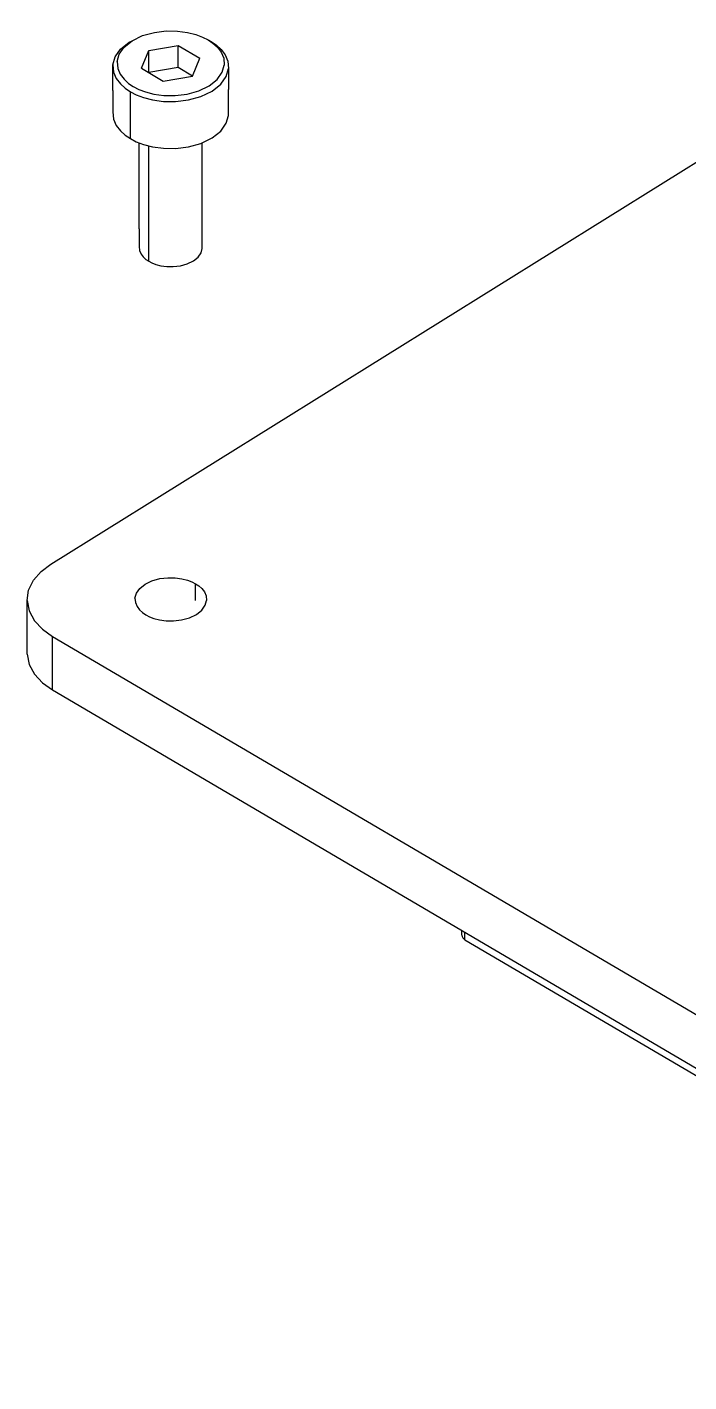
# Model space of a CAD drawing. Header units: millimetres. Extents: x -60 to 60, y 12 to 109.
# Drawn here: x -59.8 to -28.4, y 12.2 to 76.6 of the extents above; entities that cross this region are included whole.
import ezdxf

# ---------------------------------------------------------------- set-up
doc = ezdxf.new("R2010")
doc.units = ezdxf.units.MM
doc.layers.add('VISIBLE', color=7, linetype='Continuous')

msp = doc.modelspace()

# ---------------------------------------------------------------- linework, layer by layer
at = {"layer": 'VISIBLE'}
for p, q in [((-58.715, 51.078), (-2.978, 85.808)), ((-54.846, 75.966), (-54.353, 76.205)), ((-54.353, 76.205), (-53.795, 76.36)), ((-53.795, 76.36), (-53.227, 76.429)), ((-53.227, 76.429), (-52.693, 76.421)), ((-52.693, 76.421), (-52.222, 76.357)), ((-52.222, 76.357), (-51.824, 76.254)), ((-51.824, 76.254), (-51.499, 76.131)), ((-51.499, 76.131), (-51.24, 75.998)), ((-51.24, 75.998), (-51.013, 75.845)), ((-51.24, 75.998), (-51.101, 75.925)), ((-55.659, 75.193), (-55.401, 75.561)), ((-55.467, 75.318), (-55.227, 75.66)), ((-55.401, 75.561), (-54.99, 75.891)), ((-55.227, 75.66), (-54.846, 75.966)), ((-54.99, 75.891), (-54.846, 75.966)), ((-54.406, 74.652), (-54.052, 75.499)), ((-54.052, 75.499), (-52.664, 75.738)), ((-54.052, 74.464), (-54.052, 75.499)), ((-52.664, 74.703), (-52.664, 75.738)), ((-52.664, 75.738), (-51.628, 75.129)), ((-51.101, 75.925), (-50.856, 75.761)), ((-51.013, 75.845), (-50.799, 75.652)), ((-50.856, 75.761), (-50.625, 75.553)), ((-50.799, 75.652), (-50.618, 75.415)), ((-50.625, 75.553), (-50.43, 75.296)), ((-50.618, 75.415), (-50.498, 75.131)), ((-55.767, 73.593), (-55.763, 74.82)), ((-55.763, 74.82), (-55.659, 75.193)), ((-55.763, 74.82), (-55.733, 74.472)), ((-55.563, 74.973), (-55.467, 75.318)), ((-55.563, 74.973), (-55.536, 74.65)), ((-54.052, 74.464), (-52.664, 74.703)), ((-52.664, 74.703), (-51.975, 74.298)), ((-51.982, 74.282), (-51.628, 75.129)), ((-50.567, 74.463), (-50.471, 74.809)), ((-50.498, 75.131), (-50.471, 74.809)), ((-50.43, 75.296), (-50.301, 74.991)), ((-50.301, 74.991), (-50.271, 74.643)), ((-55.733, 74.472), (-55.604, 74.166)), ((-55.604, 74.166), (-55.409, 73.91)), ((-55.536, 74.65), (-55.416, 74.367)), ((-55.416, 74.367), (-55.235, 74.129)), ((-55.235, 74.129), (-55.021, 73.936)), ((-54.406, 74.652), (-53.37, 74.044)), ((-54.059, 74.449), (-54.052, 74.464)), ((-53.37, 74.044), (-51.982, 74.282)), ((-51.188, 73.815), (-50.807, 74.121)), ((-50.807, 74.121), (-50.567, 74.463)), ((-50.633, 73.901), (-50.375, 74.27)), ((-50.375, 74.27), (-50.271, 74.643)), ((-50.271, 74.643), (-50.267, 73.641)), ((-55.767, 73.593), (-55.763, 72.591)), ((-55.409, 73.91), (-55.178, 73.702)), ((-55.178, 73.702), (-54.933, 73.538)), ((-55.021, 73.936), (-54.794, 73.784)), ((-54.933, 71.309), (-54.933, 73.538)), ((-54.933, 73.538), (-54.654, 73.394)), ((-54.794, 73.784), (-54.535, 73.651)), ((-54.535, 73.651), (-54.21, 73.527)), ((-54.21, 73.527), (-53.812, 73.424)), ((-53.812, 73.424), (-53.341, 73.36)), ((-52.807, 73.353), (-52.239, 73.421)), ((-52.239, 73.421), (-51.681, 73.576)), ((-51.681, 73.576), (-51.188, 73.815)), ((-51.577, 73.314), (-51.044, 73.572)), ((-51.044, 73.572), (-50.633, 73.901)), ((-50.271, 72.414), (-50.267, 73.641)), ((-54.654, 73.394), (-54.304, 73.261)), ((-54.304, 73.261), (-53.875, 73.15)), ((-53.875, 73.15), (-53.366, 73.081)), ((-53.366, 73.081), (-52.791, 73.073)), ((-53.341, 73.36), (-52.807, 73.353)), ((-52.791, 73.073), (-52.178, 73.147)), ((-52.178, 73.147), (-51.577, 73.314)), ((-55.763, 72.591), (-55.733, 72.243)), ((-55.733, 72.243), (-55.604, 71.937)), ((-50.375, 72.041), (-50.271, 72.414)), ((-55.604, 71.937), (-55.409, 71.681)), ((-55.409, 71.681), (-55.178, 71.473)), ((-51.044, 71.343), (-50.633, 71.672)), ((-50.633, 71.672), (-50.375, 72.041)), ((-55.178, 71.473), (-54.933, 71.309)), ((-55.178, 71.473), (-54.933, 71.309)), ((-54.933, 71.309), (-54.654, 71.165)), ((-54.933, 71.309), (-54.654, 71.165)), ((-54.654, 71.165), (-54.304, 71.032)), ((-54.517, 67.03), (-54.517, 71.113)), ((-54.304, 71.032), (-53.875, 70.921)), ((-54.062, 65.483), (-54.062, 70.969)), ((-53.875, 70.921), (-53.366, 70.852)), ((-53.366, 70.852), (-52.791, 70.844)), ((-52.791, 70.844), (-52.178, 70.918)), ((-52.178, 70.918), (-51.577, 71.085)), ((-51.577, 71.085), (-51.044, 71.343)), ((-51.517, 67.057), (-51.517, 71.114)), ((-54.517, 67.03), (-54.515, 66.182)), ((-51.519, 66.085), (-51.517, 67.057)), ((-54.515, 66.182), (-54.499, 65.992)), ((-54.499, 65.992), (-54.428, 65.826)), ((-54.428, 65.826), (-54.322, 65.686)), ((-54.322, 65.686), (-54.196, 65.572)), ((-51.941, 65.501), (-51.717, 65.681)), ((-51.717, 65.681), (-51.576, 65.882)), ((-51.576, 65.882), (-51.519, 66.085)), ((-54.196, 65.572), (-54.062, 65.483)), ((-54.062, 65.483), (-53.91, 65.404)), ((-53.91, 65.404), (-53.719, 65.332)), ((-53.719, 65.332), (-53.485, 65.271)), ((-53.485, 65.271), (-53.207, 65.233)), ((-53.207, 65.233), (-52.893, 65.229)), ((-52.893, 65.229), (-52.559, 65.269)), ((-52.559, 65.269), (-52.231, 65.36)), ((-52.231, 65.36), (-51.941, 65.501)), ((-59.174, 50.733), (-58.715, 51.078)), ((-59.772, 49.852), (-59.539, 50.32)), ((-59.539, 50.32), (-59.174, 50.733)), ((-54.237, 50.133), (-53.907, 50.292)), ((-53.907, 50.292), (-53.536, 50.396)), ((-53.536, 50.396), (-53.157, 50.441)), ((-53.157, 50.441), (-52.801, 50.436)), ((-52.801, 50.436), (-52.487, 50.393)), ((-52.487, 50.393), (-52.221, 50.325)), ((-52.221, 50.325), (-52.005, 50.243)), ((-52.005, 50.243), (-51.833, 50.154)), ((-59.845, 49.356), (-59.772, 49.852)), ((-54.715, 49.471), (-54.65, 49.701)), ((-54.65, 49.701), (-54.491, 49.929)), ((-54.491, 49.929), (-54.237, 50.133)), ((-51.833, 49.358), (-51.833, 50.154)), ((-51.833, 50.154), (-51.681, 50.052)), ((-51.681, 50.052), (-51.539, 49.924)), ((-51.539, 49.924), (-51.418, 49.765)), ((-51.418, 49.765), (-51.338, 49.576)), ((-59.845, 46.808), (-59.845, 49.356)), ((-59.845, 49.356), (-59.748, 48.86)), ((-54.715, 49.471), (-54.696, 49.256)), ((-54.696, 49.256), (-54.616, 49.067)), ((-54.616, 49.067), (-54.496, 48.908)), ((-51.544, 48.903), (-51.384, 49.131)), ((-51.384, 49.131), (-51.319, 49.361)), ((-51.338, 49.576), (-51.319, 49.361)), ((-59.748, 48.86), (-59.493, 48.397)), ((-59.493, 48.397), (-59.108, 47.99)), ((-54.496, 48.908), (-54.353, 48.78)), ((-54.353, 48.78), (-54.201, 48.678)), ((-54.201, 48.678), (-54.029, 48.589)), ((-54.029, 48.589), (-53.813, 48.507)), ((-53.813, 48.507), (-53.547, 48.438)), ((-53.547, 48.438), (-53.233, 48.395)), ((-53.233, 48.395), (-52.877, 48.391)), ((-52.877, 48.391), (-52.498, 48.436)), ((-52.498, 48.436), (-52.127, 48.54)), ((-52.127, 48.54), (-51.798, 48.699)), ((-51.798, 48.699), (-51.544, 48.903)), ((-59.108, 47.99), (-58.632, 47.654)), ((-58.632, 45.107), (-58.632, 47.654)), ((-58.632, 47.654), (-2.678, 14.767)), ((-59.845, 46.808), (-59.748, 46.313)), ((-59.748, 46.313), (-59.493, 45.85)), ((-59.493, 45.85), (-59.108, 45.443)), ((-59.108, 45.443), (-58.632, 45.107)), ((-58.632, 45.107), (-2.678, 12.219)), ((-39.18, 33.446), (-39.18, 33.674)), ((-39.029, 33.233), (-39.029, 33.585)), ((-39.18, 33.446), (-39.168, 33.384)), ((-39.168, 33.384), (-39.136, 33.326)), ((-39.136, 33.326), (-39.088, 33.275)), ((-39.088, 33.275), (-39.029, 33.233)), ((-39.029, 33.233), (-13.921, 18.476))]:
    msp.add_line(p, q, dxfattribs=at)

doc.saveas('drawing.dxf')
